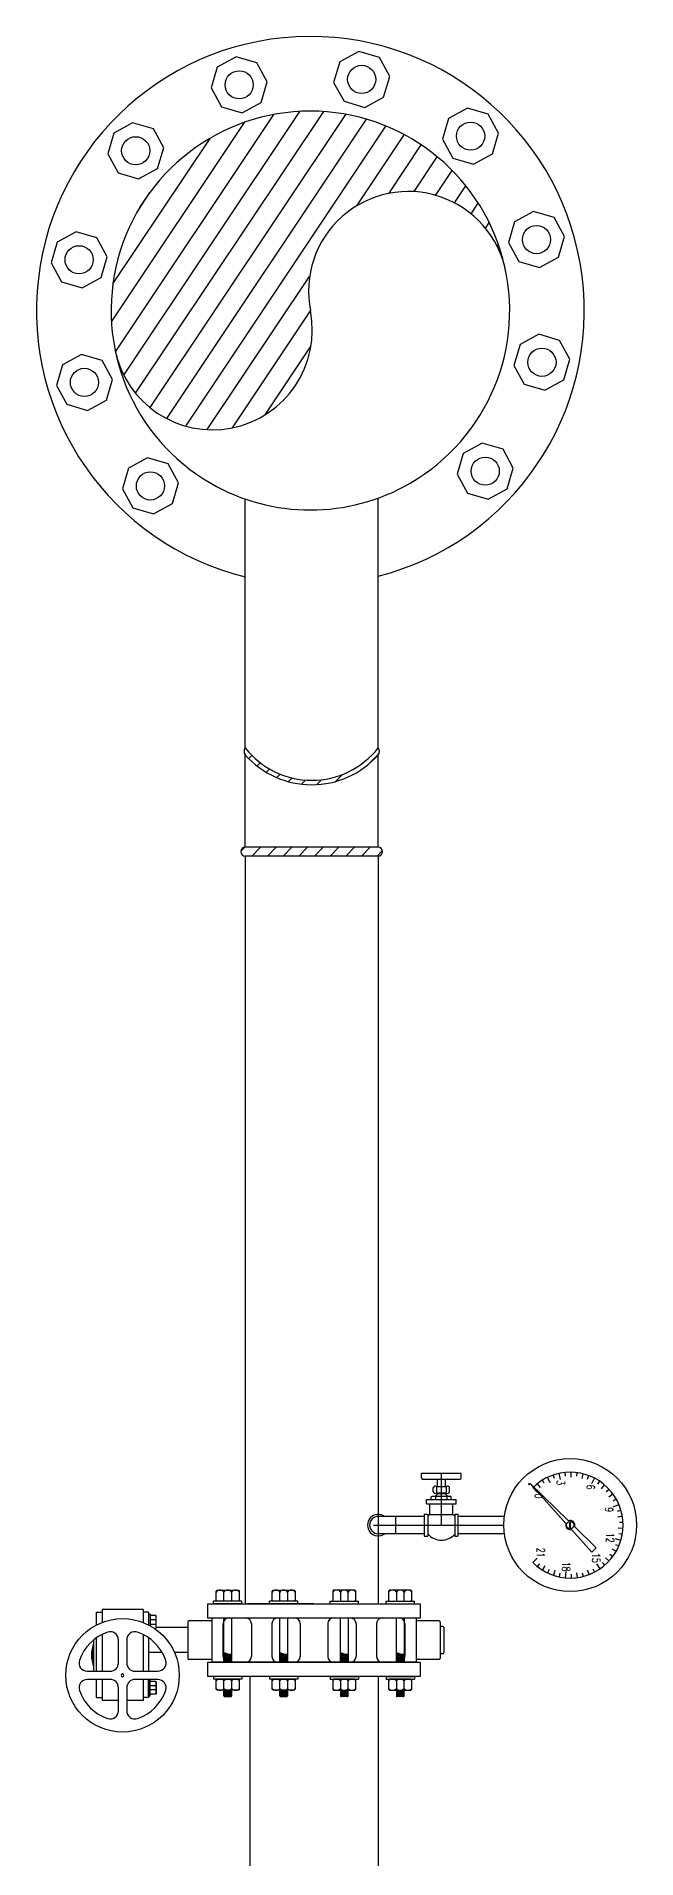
# Model space of a CAD drawing. Header units: inches. Extents: x 51172 to 63334, y -27893 to -10796.
# Drawn here: x 55695 to 56146, y -25657 to -24286 of the extents above; entities that cross this region are included whole.
import ezdxf
from ezdxf.enums import TextEntityAlignment as Align

# ---------------------------------------------------------------- set-up
doc = ezdxf.new("R2010")
doc.units = ezdxf.units.IN
doc.header["$MEASUREMENT"] = 0
doc.styles.add('RomanS', font='romans.shx', dxfattribs={"width": 0.8})

# ---------------------------------------------------------------- blocks, each defined once
blk = doc.blocks.new('pressuregauge')
at = {"color": 8}
for p, q in [((-0.0183, 0.1767), (-0.0197, 0.1791)), ((-0.0138, 0.1768), (-0.0156, 0.1811)), ((-0.0105, 0.18), (-0.0113, 0.1827)), ((-0.0062, 0.18), (-0.0068, 0.1837)), ((-0.0021, 0.1815), (-0.0023, 0.1842)), ((0.0021, 0.1805), (0.0023, 0.1842)), ((0.0063, 0.181), (0.0068, 0.1837)), ((0.01, 0.1782), (0.0113, 0.1827)), ((0.0145, 0.1786), (0.0156, 0.1811)), ((0.0178, 0.1759), (0.0197, 0.1791)), ((-0.0307, 0.1652), (-0.033, 0.1667)), ((-0.0274, 0.168), (-0.0302, 0.1704)), ((-0.0252, 0.1716), (-0.0271, 0.1737)), ((-0.0214, 0.1736), (-0.0235, 0.1766)), ((0.0219, 0.1744), (0.0235, 0.1766)), ((0.0245, 0.171), (0.027, 0.1737)), ((0.0281, 0.1686), (0.0302, 0.1704)), ((0.0292, 0.1642), (0.033, 0.1668)), ((-0.035, 0.1534), (-0.0386, 0.1543)), ((-0.0346, 0.1576), (-0.0372, 0.1586)), ((-0.0312, 0.1607), (-0.0353, 0.1628)), ((0.0011, 0.1477), (0.0171, 0.1641)), ((0.0033, 0.1455), (0.0203, 0.1607)), ((0.0203, 0.1607), (0.0171, 0.1641)), ((0.0329, 0.1616), (0.0353, 0.1628)), ((0.0337, 0.1573), (0.0372, 0.1587)), ((0.0359, 0.1536), (0.0386, 0.1543)), ((-0.0361, 0.1452), (-0.0398, 0.1452)), ((-0.0369, 0.1409), (-0.0396, 0.1406)), ((-0.0367, 0.1494), (-0.0395, 0.1498)), ((-0.0344, 0.1371), (-0.0389, 0.1361)), ((-0.0314, 0.1144), (-0.0032, 0.1433)), ((-0.0314, 0.1144), (-0.0013, 0.1413)), ((0.0028, 0.1447), (-0.0028, 0.1447)), ((0.0028, 0.1442), (-0.0028, 0.1442)), ((0.035, 0.1411), (0.0396, 0.1407)), ((0.0358, 0.1493), (0.0395, 0.1498)), ((0.037, 0.1452), (0.0398, 0.1453)), ((-0.0351, 0.1326), (-0.0377, 0.1317)), ((-0.0318, 0.1295), (-0.036, 0.1275)), ((-0.0315, 0.1249), (-0.0338, 0.1235)), ((0.0307, 0.1254), (0.0338, 0.1235)), ((0.0335, 0.1287), (0.036, 0.1275)), ((0.0342, 0.1329), (0.0377, 0.1318)), ((0.0362, 0.1367), (0.0389, 0.1362)), ((-0.0283, 0.122), (-0.0312, 0.1197)), ((-0.0249, 0.1196), (-0.0282, 0.1163)), ((0.0249, 0.1196), (0.0282, 0.1163)), ((0.029, 0.1214), (0.0312, 0.1197)), ((0, -0.0035), (0, 0.0945)), ((0, 0.0475), (-0.0391, 0.0475))]:
    blk.add_line(p, q, dxfattribs=at)
for p, q in [((-0.0065, 0.095), (-0.0065, 0.06)), ((0.0065, 0.095), (0.0065, 0.06)), ((-0.0352, 0.0623), (-0.0391, 0.0623)), ((-0.0391, 0.0326), (-0.0391, 0.0623)), ((-0.0346, 0.0333), (-0.0346, 0.0617)), ((-0.0213, 0.0549), (-0.0219, 0.0543)), ((-0.0193, 0.0549), (-0.0213, 0.0549)), ((-0.0193, 0.0364), (-0.0193, 0.0586)), ((-0.0159, 0.0586), (-0.0193, 0.0586)), ((-0.0159, 0.0364), (-0.0159, 0.0586)), ((-0.0081, 0.0561), (-0.0157, 0.0561)), ((-0.0082, 0.06), (0.0082, 0.06)), ((-0.0082, 0.0575), (-0.0082, 0.06)), ((-0.0082, 0.0575), (0.0082, 0.0575)), ((-0.0081, 0.0389), (-0.0081, 0.0561)), ((0.0082, 0.0575), (0.0082, 0.06)), ((-0.029, 0.0506), (-0.0346, 0.0506)), ((-0.029, 0.0446), (-0.0346, 0.0446)), ((-0.029, 0.0511), (-0.0241, 0.0511)), ((-0.029, 0.0438), (-0.029, 0.051)), ((-0.029, 0.0438), (-0.0241, 0.0438)), ((-0.025, 0.0413), (-0.0282, 0.0413)), ((-0.0257, 0.0537), (-0.0275, 0.0537)), ((-0.0242, 0.0439), (-0.0242, 0.051)), ((-0.0239, 0.0506), (-0.0242, 0.0506)), ((-0.0239, 0.0446), (-0.0242, 0.0446)), ((-0.0239, 0.0446), (-0.0239, 0.0506)), ((-0.0219, 0.0406), (-0.0219, 0.0543)), ((-0.0219, 0.0515), (-0.0193, 0.0515)), ((-0.0219, 0.0431), (-0.0193, 0.0431)), ((-0.0352, 0.0326), (-0.0391, 0.0326)), ((-0.0213, 0.0399), (-0.0219, 0.0406)), ((-0.0193, 0.0399), (-0.0213, 0.0399)), ((-0.0159, 0.0364), (-0.0193, 0.0364)), ((-0.0081, 0.0389), (-0.0159, 0.0389)), ((-0.0082, 0.0374), (0.0082, 0.0374)), ((-0.0082, 0.0345), (-0.0082, 0.0374)), ((-0.0082, 0.0345), (0.0082, 0.0345)), ((-0.0065, 0.0345), (-0.0065, 0)), ((0.0065, 0.0345), (0.0065, 0)), ((0.0082, 0.0345), (0.0082, 0.0374)), ((-0.0065, 0.013), (0.0065, 0.013))]:
    blk.add_line(p, q)
blk.add_circle((0, 0.1445), 0.05)
for centre, radius in [((0, 0.1445), 0.00278), ((-0.0308, 0.1137), 0.000463)]:
    blk.add_circle(centre, radius, dxfattribs=at)
for radius, start, end in [(0.0398, 315, 225), (0.00343, 70.726, 200.654), (0.00343, 246.9077, 16.8356)]:
    blk.add_arc((0, 0.1445), radius, start, end, dxfattribs=at)
for centre, radius, start, end in [((-0.0352, 0.0617), 0.000636, 0, 90), ((0.0021, 0.0475), 0.0134, 131.437, 140.1121), ((-0.0021, 0.0475), 0.0134, 311.437, 48.563), ((-0.0276, 0.052), 0.00171, 87.3451, 214.6492), ((-0.0276, 0.0429), 0.00171, 145.3508, 250.7556), ((-0.0256, 0.052), 0.00171, 325.3508, 92.6549), ((-0.0256, 0.0429), 0.00171, 289.2444, 34.6492), ((-0.024, 0.0527), 0.0021, 270, 345.2887), ((-0.024, 0.0425), 0.0021, 14.7113, 90), ((-0.0352, 0.0333), 0.000636, 270, 0), ((0.0021, 0.0475), 0.0134, 220.071, 228.563), ((0, 0), 0.00812, 143.3884, 36.6116), ((0, 0), 0.00652, 180, 0)]:
    blk.add_arc(centre, radius, start, end)
at = {"color": 8, "style": 'RomanS', "width": 0.7}
for s, p in [('9', (-0.0116, 0.1737)), ('12', (0.0095, 0.1745)), ('15', (0.0247, 0.164)), ('6', (-0.0286, 0.1599)), ('3', (-0.0319, 0.1373)), ('18', (0.0312, 0.1415)), ('0', (-0.0219, 0.1208)), ('21', (0.0207, 0.1223))]:
    blk.add_text(s, height=0.00602, rotation=360, dxfattribs=at).set_placement(p, align=Align.MIDDLE)

msp = doc.modelspace()

# ---------------------------------------------------------------- hatches: boundary and pattern name
h = msp.add_hatch()
h.set_pattern_fill('ANSI31', color=256, scale=120, angle=11.25)
h.set_pattern_definition([(56.25, (-45179.7, -64614.802), (-12.4720442, 8.3335535), [])])
h.paths.add_polyline_path([(56048, -24463.5, 1), (55753.8, -24522, 1), (55900.9, -24492.7, -1)])
h = msp.add_hatch()
h.set_pattern_fill('ANSI31', color=256, scale=66.7)
h.set_pattern_definition([(45, (-2559.425, -33143.629), (-5.8955028, 5.8955028), [])])
h.paths.add_polyline_path([(55851.9, -24821.8, 0.361193), (55851.9, -24826.9, 0.448765), (55951.9, -24826.9, 0.361193), (55951.9, -24821.8, -0.485951)])

# ---------------------------------------------------------------- linework, layer by layer
for p, q in [((55937.3, -24297.8), (55923, -24305.5)), ((55952.8, -24302.3), (55937.3, -24297.8)), ((55830.8, -24309.6), (55826.2, -24325.2)), ((55845, -24301.8), (55830.8, -24309.6)), ((55860.6, -24306.4), (55845, -24301.8)), ((55868.3, -24320.6), (55860.6, -24306.4)), ((55923, -24305.5), (55918.4, -24321.1)), ((55960.6, -24316.6), (55952.8, -24302.3)), ((55826.2, -24325.2), (55833.9, -24339.4)), ((55863.8, -24336.2), (55868.3, -24320.6)), ((55918.4, -24321.1), (55926.2, -24335.3)), ((55956, -24332.2), (55960.6, -24316.6)), ((55833.9, -24339.4), (55849.5, -24344)), ((55849.5, -24344), (55863.8, -24336.2)), ((55926.2, -24335.3), (55941.8, -24339.9)), ((55941.8, -24339.9), (55956, -24332.2)), ((56019.2, -24340.4), (56004.9, -24348.1)), ((56034.8, -24345), (56019.2, -24340.4)), ((55767.1, -24351.5), (55752.9, -24359.2)), ((55782.7, -24356), (55767.1, -24351.5)), ((56004.9, -24348.1), (56000.4, -24363.7)), ((56042.5, -24359.2), (56034.8, -24345)), ((55752.9, -24359.2), (55748.3, -24374.8)), ((55790.5, -24370.3), (55782.7, -24356)), ((56000.4, -24363.7), (56008.1, -24378)), ((56038, -24374.8), (56042.5, -24359.2)), ((55748.3, -24374.8), (55756.1, -24389.1)), ((55785.9, -24385.9), (55790.5, -24370.3)), ((56008.1, -24378), (56023.7, -24382.5)), ((56023.7, -24382.5), (56038, -24374.8)), ((55756.1, -24389.1), (55771.6, -24393.6)), ((55771.6, -24393.6), (55785.9, -24385.9)), ((56068.8, -24418.2), (56054.6, -24426)), ((56084.4, -24422.8), (56068.8, -24418.2)), ((56092.2, -24437.1), (56084.4, -24422.8)), ((55724.5, -24433.4), (55710.3, -24441.2)), ((55740.1, -24438), (55724.5, -24433.4)), ((55747.9, -24452.2), (55740.1, -24438)), ((56054.6, -24426), (56050, -24441.6)), ((56087.6, -24452.6), (56092.2, -24437.1)), ((55710.3, -24441.2), (55705.7, -24456.7)), ((56050, -24441.6), (56057.8, -24455.8)), ((55705.7, -24456.7), (55713.5, -24471)), ((55743.3, -24467.8), (55747.9, -24452.2)), ((56057.8, -24455.8), (56073.4, -24460.4)), ((56073.4, -24460.4), (56087.6, -24452.6)), ((55713.5, -24471), (55729, -24475.6)), ((55729, -24475.6), (55743.3, -24467.8)), ((56058.7, -24518.3), (56054.1, -24533.9)), ((56072.9, -24510.5), (56058.7, -24518.3)), ((56088.5, -24515.1), (56072.9, -24510.5)), ((56096.2, -24529.3), (56088.5, -24515.1)), ((55714.3, -24533.4), (55709.7, -24549)), ((55728.6, -24525.7), (55714.3, -24533.4)), ((55744.1, -24530.2), (55728.6, -24525.7)), ((55751.9, -24544.5), (55744.1, -24530.2)), ((56054.1, -24533.9), (56061.8, -24548.1)), ((56091.7, -24544.9), (56096.2, -24529.3)), ((55747.3, -24560.1), (55751.9, -24544.5)), ((56077.4, -24552.7), (56091.7, -24544.9)), ((55709.7, -24549), (55717.5, -24563.2)), ((55733.1, -24567.8), (55747.3, -24560.1)), ((56061.8, -24548.1), (56077.4, -24552.7)), ((55717.5, -24563.2), (55733.1, -24567.8)), ((56016, -24600.2), (56011.5, -24615.8)), ((56030.3, -24592.4), (56016, -24600.2)), ((56045.9, -24597), (56030.3, -24592.4)), ((56053.6, -24611.3), (56045.9, -24597)), ((55764, -24611.3), (55759.4, -24626.9)), ((55778.2, -24603.5), (55764, -24611.3)), ((55793.8, -24608.1), (55778.2, -24603.5)), ((55801.6, -24622.4), (55793.8, -24608.1)), ((56011.5, -24615.8), (56019.2, -24630)), ((56049, -24626.8), (56053.6, -24611.3)), ((55759.4, -24626.9), (55767.2, -24641.1)), ((55797, -24637.9), (55801.6, -24622.4)), ((56034.8, -24634.6), (56049, -24626.8)), ((55767.2, -24641.1), (55782.7, -24645.7)), ((55782.7, -24645.7), (55797, -24637.9)), ((55851.9, -24821.8), (55851.9, -24634.5)), ((55951.9, -24821.8), (55951.9, -24633.8)), ((56019.2, -24630), (56034.8, -24634.6)), ((55851.9, -24821.8), (55851.9, -24716)), ((55851.9, -24896.4), (55851.9, -24826.9)), ((55951.9, -24896.4), (55951.9, -24826.9)), ((55951.9, -24896.4), (55851.9, -24896.4)), ((55951.9, -24903), (55851.9, -24903)), ((55851.9, -24903), (55851.9, -25465.5)), ((55952, -24903), (55952, -25465.5)), ((55903.6, -25465.5), (55853.6, -25465.5)), ((55739.9, -25471.9), (55744.1, -25471.9)), ((55739.9, -25481.4), (55739.9, -25471.9)), ((55744.1, -25469.8), (55744.1, -25479.5)), ((55774.9, -25469.8), (55744.1, -25469.8)), ((55774.9, -25469.8), (55774.9, -25479.5)), ((55779.1, -25471.9), (55774.9, -25471.9)), ((55779.1, -25471.9), (55779.1, -25481.4)), ((55808.6, -25479.2), (55808.6, -25506.5)), ((55826.7, -25478.3), (55809.5, -25478.3)), ((55826.7, -25476.2), (55826.7, -25509.5)), ((55980.4, -25476.2), (55826.7, -25476.2)), ((55980.4, -25476.2), (55980.4, -25509.5)), ((55997.7, -25478.3), (55980.4, -25478.3)), ((55998.6, -25479.2), (55998.6, -25506.5)), ((55737.7, -25492.7), (55737.7, -25516.2)), ((55739.9, -25516.2), (55739.9, -25491.1)), ((55744.1, -25488.6), (55744.1, -25516.2)), ((55774.9, -25488.6), (55774.9, -25516.2)), ((55779.1, -25491.1), (55779.1, -25516.2)), ((55808.6, -25483.4), (55784.9, -25483.4)), ((55835.1, -25480.4), (55835.1, -25505.2)), ((55856.5, -25480.4), (55856.5, -25505.2)), ((55871.9, -25480.4), (55871.9, -25505.2)), ((55893.3, -25480.4), (55893.3, -25505.2)), ((55913.9, -25480.4), (55913.9, -25505.2)), ((55935.3, -25480.4), (55935.3, -25505.2)), ((55950.7, -25480.4), (55950.7, -25505.2)), ((55972.1, -25480.4), (55972.1, -25505.2)), ((56000.5, -25482.6), (55998.6, -25482.6)), ((56001.4, -25483.4), (56001.4, -25502.2)), ((55789.3, -25502.2), (55779.1, -25502.2)), ((55808.6, -25502.2), (55798.6, -25502.2)), ((56000.5, -25503.1), (55998.6, -25503.1)), ((55826.7, -25507.3), (55809.5, -25507.3)), ((55855.2, -25520.1), (55855.2, -25761.3)), ((55952, -25520.1), (55952, -25761.3)), ((55997.7, -25507.3), (55980.4, -25507.3)), ((55739.9, -25535.9), (55739.9, -25522.4)), ((55744.1, -25522.4), (55744.1, -25538.1)), ((55774.9, -25522.4), (55774.9, -25538.1)), ((55779.1, -25522.4), (55779.1, -25535.9)), ((55739.9, -25535.9), (55744.1, -25535.9)), ((55756.6, -25538.1), (55744.1, -25538.1)), ((55774.9, -25538.1), (55762.4, -25538.1)), ((55779.1, -25535.9), (55774.9, -25535.9))]:
    msp.add_line(p, q)
at = {"linetype": 'Continuous'}
for p, q in [((55848.6, -24899.4), (55851.6, -24896.4)), ((55856.7, -24903), (55863.4, -24896.4)), ((55868.5, -24903), (55875.2, -24896.4)), ((55880.3, -24903), (55887, -24896.4)), ((55892.1, -24903), (55898.8, -24896.4)), ((55903.9, -24903), (55910.6, -24896.4)), ((55915.7, -24903), (55922.3, -24896.4)), ((55927.5, -24903), (55934.1, -24896.4)), ((55939.3, -24903), (55945.9, -24896.4)), ((55951.1, -24903), (55955.2, -24898.9)), ((55823.6, -25476.2), (55823.6, -25465.5)), ((55823.6, -25465.5), (55983.6, -25465.5)), ((55828, -25465.5), (55828, -25463.6)), ((55849.3, -25463.6), (55828, -25463.6)), ((55849.3, -25465.5), (55828, -25465.5)), ((55829.9, -25455.9), (55830.6, -25455.2)), ((55829.9, -25462.9), (55829.9, -25455.9)), ((55829.9, -25462.9), (55830.6, -25463.6)), ((55830.6, -25455.2), (55846.7, -25455.2)), ((55835.7, -25463.6), (55835.7, -25456.6)), ((55841.6, -25456.6), (55841.6, -25463.6)), ((55846.7, -25455.2), (55847.4, -25455.9)), ((55847.4, -25462.9), (55846.7, -25463.6)), ((55847.4, -25455.9), (55847.4, -25462.9)), ((55849.3, -25465.5), (55849.3, -25463.6)), ((55870.1, -25465.5), (55870.1, -25463.6)), ((55891.5, -25463.6), (55870.1, -25463.6)), ((55891.5, -25465.5), (55870.1, -25465.5)), ((55872.1, -25455.9), (55872.8, -25455.2)), ((55872.1, -25462.9), (55872.1, -25455.9)), ((55872.1, -25462.9), (55872.8, -25463.6)), ((55872.8, -25455.2), (55888.8, -25455.2)), ((55877.9, -25463.6), (55877.9, -25456.6)), ((55883.7, -25456.6), (55883.7, -25463.6)), ((55888.8, -25455.2), (55889.5, -25455.9)), ((55889.5, -25462.9), (55888.8, -25463.6)), ((55889.5, -25455.9), (55889.5, -25462.9)), ((55891.5, -25465.5), (55891.5, -25463.6)), ((55915.7, -25465.5), (55915.7, -25463.6)), ((55915.7, -25463.6), (55937.1, -25463.6)), ((55915.7, -25465.5), (55937.1, -25465.5)), ((55918.4, -25455.2), (55917.7, -25455.9)), ((55917.7, -25455.9), (55917.7, -25462.9)), ((55917.7, -25462.9), (55918.4, -25463.6)), ((55934.4, -25455.2), (55918.4, -25455.2)), ((55923.5, -25456.6), (55923.5, -25463.6)), ((55929.3, -25463.6), (55929.3, -25456.6)), ((55935.1, -25455.9), (55934.4, -25455.2)), ((55935.1, -25462.9), (55934.4, -25463.6)), ((55935.1, -25462.9), (55935.1, -25455.9)), ((55937.1, -25465.5), (55937.1, -25463.6)), ((55957.9, -25465.5), (55957.9, -25463.6)), ((55957.9, -25463.6), (55979.2, -25463.6)), ((55957.9, -25465.5), (55979.2, -25465.5)), ((55960.5, -25455.2), (55959.8, -25455.9)), ((55959.8, -25455.9), (55959.8, -25462.9)), ((55959.8, -25462.9), (55960.5, -25463.6)), ((55976.6, -25455.2), (55960.5, -25455.2)), ((55965.6, -25456.6), (55965.6, -25463.6)), ((55971.4, -25463.6), (55971.4, -25456.6)), ((55977.3, -25455.9), (55976.6, -25455.2)), ((55977.3, -25462.9), (55976.6, -25463.6)), ((55977.3, -25462.9), (55977.3, -25455.9)), ((55979.2, -25465.5), (55979.2, -25463.6)), ((55983.6, -25465.5), (55983.6, -25476.2)), ((55779.1, -25473.3), (55780.2, -25473.3)), ((55779.1, -25473.3), (55779.1, -25481.4)), ((55780.2, -25473.3), (55780.2, -25482)), ((55780.6, -25474.4), (55780.2, -25474.8)), ((55784.1, -25477.6), (55780.2, -25477.6)), ((55784.5, -25474.4), (55780.6, -25474.4)), ((55784.9, -25474.8), (55784.5, -25474.4)), ((55784.9, -25483.8), (55784.9, -25474.8)), ((55983.6, -25476.2), (55823.6, -25476.2)), ((55835.7, -25509.5), (55835.7, -25476.2)), ((55841.6, -25476.2), (55841.6, -25509.5)), ((55877.9, -25509.5), (55877.9, -25476.2)), ((55883.7, -25476.2), (55883.7, -25509.5)), ((55923.5, -25509.5), (55923.5, -25476.2)), ((55929.3, -25476.2), (55929.3, -25509.5)), ((55965.6, -25509.5), (55965.6, -25476.2)), ((55971.4, -25476.2), (55971.4, -25509.5)), ((55756.4, -25510), (55756.4, -25492.7)), ((55762.6, -25492.7), (55762.6, -25510)), ((55780.2, -25480.9), (55784.1, -25480.9)), ((55783.7, -25484.1), (55784.5, -25484.1)), ((55784.5, -25484.1), (55784.9, -25483.8)), ((55732.9, -25516.2), (55750.2, -25516.2)), ((55768.8, -25516.2), (55786.1, -25516.2)), ((55823.6, -25509.5), (55983.6, -25509.5)), ((55823.6, -25520.1), (55823.6, -25509.5)), ((55983.6, -25520.1), (55823.6, -25520.1)), ((55980.4, -25509.5), (55826.7, -25509.5)), ((55849.3, -25520.1), (55828, -25520.1)), ((55828, -25520.1), (55828, -25522.1)), ((55849.3, -25520.1), (55849.3, -25522.1)), ((55870.1, -25520.1), (55870.1, -25522.1)), ((55891.5, -25520.1), (55870.1, -25520.1)), ((55891.5, -25520.1), (55891.5, -25522.1)), ((55915.7, -25520.1), (55915.7, -25522.1)), ((55915.7, -25520.1), (55937.1, -25520.1)), ((55937.1, -25520.1), (55937.1, -25522.1)), ((55957.9, -25520.1), (55957.9, -25522.1)), ((55957.9, -25520.1), (55979.2, -25520.1)), ((55979.2, -25520.1), (55979.2, -25522.1)), ((55983.6, -25509.5), (55983.6, -25520.1)), ((55750.2, -25522.4), (55732.9, -25522.4)), ((55756.4, -25545.9), (55756.4, -25528.6)), ((55762.6, -25528.6), (55762.6, -25545.9)), ((55786.1, -25522.4), (55768.8, -25522.4)), ((55779.1, -25522.6), (55780.2, -25522.6)), ((55779.1, -25534.6), (55779.1, -25522.6)), ((55779.1, -25534.6), (55780.2, -25534.6)), ((55780.2, -25534.6), (55780.2, -25522.6)), ((55780.6, -25523.7), (55780.2, -25524.1)), ((55780.2, -25527), (55784.1, -25527)), ((55784.1, -25530.2), (55780.2, -25530.2)), ((55780.6, -25533.5), (55780.2, -25533.1)), ((55780.6, -25523.7), (55784.5, -25523.7)), ((55784.5, -25533.5), (55780.6, -25533.5)), ((55784.5, -25523.7), (55784.9, -25524.1)), ((55784.9, -25533.1), (55784.5, -25533.5)), ((55784.9, -25524.1), (55784.9, -25533.1)), ((55849.3, -25522.1), (55828, -25522.1)), ((55829.9, -25522.8), (55830.6, -25522.1)), ((55829.9, -25529.8), (55829.9, -25522.8)), ((55829.9, -25529.8), (55830.6, -25530.5)), ((55830.6, -25522.1), (55846.7, -25522.1)), ((55846.7, -25530.5), (55830.6, -25530.5)), ((55835.7, -25529.1), (55835.7, -25523.5)), ((55835.7, -25534.6), (55835.7, -25530.5)), ((55841.6, -25523.5), (55841.6, -25529.1)), ((55841.6, -25530.5), (55841.6, -25534.6)), ((55846.7, -25522.1), (55847.4, -25522.8)), ((55847.4, -25529.8), (55846.7, -25530.5)), ((55847.4, -25522.8), (55847.4, -25529.8)), ((55891.5, -25522.1), (55870.1, -25522.1)), ((55872.1, -25522.8), (55872.8, -25522.1)), ((55872.1, -25529.8), (55872.1, -25522.8)), ((55872.1, -25529.8), (55872.8, -25530.5)), ((55872.8, -25522.1), (55888.8, -25522.1)), ((55888.8, -25530.5), (55872.8, -25530.5)), ((55877.9, -25529.1), (55877.9, -25523.5)), ((55877.9, -25534.6), (55877.9, -25530.5)), ((55883.7, -25523.5), (55883.7, -25529.1)), ((55883.7, -25530.5), (55883.7, -25534.6)), ((55888.8, -25522.1), (55889.5, -25522.8)), ((55889.5, -25529.8), (55888.8, -25530.5)), ((55889.5, -25522.8), (55889.5, -25529.8)), ((55915.7, -25522.1), (55937.1, -25522.1)), ((55918.4, -25522.1), (55917.7, -25522.8)), ((55917.7, -25522.8), (55917.7, -25529.8)), ((55917.7, -25529.8), (55918.4, -25530.5)), ((55934.4, -25522.1), (55918.4, -25522.1)), ((55918.4, -25530.5), (55934.4, -25530.5)), ((55923.5, -25523.5), (55923.5, -25529.1)), ((55923.5, -25530.5), (55923.5, -25534.6)), ((55929.3, -25529.1), (55929.3, -25523.5)), ((55929.3, -25534.6), (55929.3, -25530.5)), ((55935.1, -25522.8), (55934.4, -25522.1)), ((55935.1, -25529.8), (55934.4, -25530.5)), ((55935.1, -25529.8), (55935.1, -25522.8)), ((55957.9, -25522.1), (55979.2, -25522.1)), ((55960.5, -25522.1), (55959.8, -25522.8)), ((55959.8, -25522.8), (55959.8, -25529.8)), ((55959.8, -25529.8), (55960.5, -25530.5)), ((55976.6, -25522.1), (55960.5, -25522.1)), ((55960.5, -25530.5), (55976.6, -25530.5)), ((55965.6, -25523.5), (55965.6, -25529.1)), ((55965.6, -25530.5), (55965.6, -25534.6)), ((55971.4, -25529.1), (55971.4, -25523.5)), ((55971.4, -25534.6), (55971.4, -25530.5)), ((55977.3, -25522.8), (55976.6, -25522.1)), ((55977.3, -25529.8), (55976.6, -25530.5)), ((55977.3, -25529.8), (55977.3, -25522.8)), ((55836.4, -25535.3), (55840.9, -25535.3)), ((55878.6, -25535.3), (55883, -25535.3)), ((55928.6, -25535.3), (55924.2, -25535.3)), ((55970.7, -25535.3), (55966.3, -25535.3))]:
    msp.add_line(p, q, dxfattribs=at)
for centre in [(55847.3, -24322.9), (55939.5, -24318.8), (56021.5, -24361.5), (55769.4, -24372.5), (56071.1, -24439.3), (55726.8, -24454.5), (56075.2, -24531.6), (55730.8, -24546.7), (55780.5, -24624.6), (56032.5, -24613.5)]:
    msp.add_circle(centre, 10.6)
msp.add_circle((55759.5, -25519.3), 42.7, dxfattribs=at)
for centre, radius, start, end in [((55900.9, -24492.7), 206.2, 284.3211, 256.2471), ((55900.9, -24492.7), 150, 300, 240), ((55974.5, -24478.1), 75, 11.25, 191.473), ((55827.3, -24507.4), 75, 191.25, 11.25), ((55900.9, -24492.7), 150, 240, 300), ((55855, -24824.3), 4.07, 140.2813, 219.7187), ((55901.9, -24782.4), 63.6, 218.165, 321.835), ((55948.8, -24824.3), 4.07, 320.2813, 39.7187), ((55901.9, -24782.4), 67, 221.6623, 318.3377), ((55851.9, -24899.7), 3.34, 90, 270), ((55951.9, -24899.7), 3.33, 270, 90), ((55809.5, -25479.2), 0.854, 90, 180), ((55839.4, -25480.4), 4.27, 90, 180), ((55852.2, -25480.4), 4.27, 0, 90), ((55876.2, -25480.4), 4.27, 90, 180), ((55889, -25480.4), 4.27, 0, 90), ((55918.2, -25480.4), 4.27, 90, 180), ((55931, -25480.4), 4.27, 0, 90), ((55955, -25480.4), 4.27, 90, 180), ((55967.8, -25480.4), 4.27, 0, 90), ((55997.7, -25479.2), 0.854, 0, 90), ((56000.5, -25483.4), 0.854, 0, 90), ((55761.1, -25503.9), 25, 159.1997, 200.8003), ((55761.1, -25503.9), 24.6, 161.9972, 198.0028), ((55809.5, -25506.5), 0.854, 180, 270), ((55839.4, -25505.2), 4.27, 180, 270), ((55852.2, -25505.2), 4.27, 270, 0), ((55876.2, -25505.2), 4.27, 180, 270), ((55889, -25505.2), 4.27, 270, 0), ((55918.2, -25505.2), 4.27, 180, 270), ((55931, -25505.2), 4.27, 270, 0), ((55955, -25505.2), 4.27, 180, 270), ((55967.8, -25505.2), 4.27, 270, 0), ((55997.7, -25506.5), 0.854, 270, 0), ((56000.5, -25502.2), 0.854, 270, 0), ((55759.5, -25519.3), 1.05, 90, 270), ((55759.5, -25519.3), 1.05, 270, 90)]:
    msp.add_arc(centre, radius, start, end)
for centre, radius, start, end in [((55832.8, -25459), 3.76, 39.3849, 140.6151), ((55838.7, -25459), 3.76, 39.3849, 140.6151), ((55844.5, -25459), 3.76, 39.3849, 140.6151), ((55875, -25459), 3.76, 39.3849, 140.6151), ((55880.8, -25459), 3.76, 39.3849, 140.6151), ((55886.6, -25459), 3.76, 39.3849, 140.6151), ((55920.6, -25459), 3.76, 39.3849, 140.6151), ((55926.4, -25459), 3.76, 39.3849, 140.6151), ((55932.2, -25459), 3.76, 39.3849, 140.6151), ((55962.7, -25459), 3.76, 39.3849, 140.6151), ((55968.5, -25459), 3.76, 39.3849, 140.6151), ((55974.4, -25459), 3.76, 39.3849, 140.6151), ((55782.8, -25476), 2.11, 309.3849, 50.6151), ((55782.8, -25479.3), 2.11, 309.3849, 50.6151), ((55759.5, -25519.3), 34.4, 109.2185, 160.7815), ((55750.2, -25492.7), 6.19, 360, 109.2185), ((55768.8, -25492.7), 6.19, 70.7815, 180), ((55759.5, -25519.3), 34.4, 19.2185, 70.7815), ((55782.8, -25482.5), 2.11, 309.3849, 50.6151), ((55841.1, -25492.3), 11.1, 241.1637, 272.4453), ((55841.1, -25492.3), 11.8, 243.0169, 272.3003), ((55841.1, -25492.3), 12.5, 244.6374, 272.1715), ((55841.1, -25494.7), 11.1, 241.1637, 272.4453), ((55841.1, -25494.7), 11.8, 243.0169, 272.3003), ((55841.1, -25494.7), 12.5, 244.6374, 272.1715), ((55841.1, -25494.7), 13.2, 246.0681, 272.0564), ((55883.2, -25492.3), 11.1, 241.1637, 272.4453), ((55883.2, -25492.3), 11.8, 243.0169, 272.3003), ((55883.2, -25492.3), 12.5, 244.6374, 272.1715), ((55883.2, -25494.7), 11.1, 241.1637, 272.4453), ((55883.2, -25494.7), 11.8, 243.0169, 272.3003), ((55883.2, -25494.7), 12.5, 244.6374, 272.1715), ((55883.2, -25494.7), 13.2, 246.0681, 272.0564), ((55928.8, -25492.3), 11.1, 241.1637, 272.4453), ((55928.8, -25492.3), 11.8, 243.0169, 272.3003), ((55928.8, -25492.3), 12.5, 244.6374, 272.1715), ((55928.8, -25494.7), 11.1, 241.1637, 272.4453), ((55928.8, -25494.7), 11.8, 243.0169, 272.3003), ((55928.8, -25494.7), 12.5, 244.6374, 272.1715), ((55928.8, -25494.7), 13.2, 246.0681, 272.0564), ((55971, -25492.3), 11.1, 241.1637, 272.4453), ((55971, -25492.3), 11.8, 243.0169, 272.3003), ((55971, -25492.3), 12.5, 244.6374, 272.1715), ((55971, -25494.7), 11.1, 241.1637, 272.4453), ((55971, -25494.7), 11.8, 243.0169, 272.3003), ((55971, -25494.7), 12.5, 244.6374, 272.1715), ((55971, -25494.7), 13.2, 246.0681, 272.0564), ((55732.9, -25510), 6.19, 160.7815, 270), ((55750.2, -25510), 6.19, 270, 0), ((55768.8, -25510), 6.19, 180, 270), ((55786.1, -25510), 6.19, 270, 19.2185), ((55841.1, -25494.7), 13.9, 247.3413, 271.9529), ((55841.1, -25494.7), 14.6, 248.4824, 271.8593), ((55841.1, -25495.4), 14.6, 248.4824, 254.3117), ((55883.2, -25494.7), 13.9, 247.3413, 271.9529), ((55883.2, -25494.7), 14.6, 248.4824, 271.8593), ((55883.2, -25495.4), 14.6, 248.4824, 254.3117), ((55928.8, -25494.7), 13.9, 247.3413, 271.9529), ((55928.8, -25494.7), 14.6, 248.4824, 271.8593), ((55928.8, -25495.4), 14.6, 248.4824, 254.3117), ((55971, -25494.7), 13.9, 247.3413, 271.9529), ((55971, -25494.7), 14.6, 248.4824, 271.8593), ((55971, -25495.4), 14.6, 248.4824, 254.3117), ((55732.9, -25528.6), 6.19, 90, 199.2185), ((55759.5, -25519.3), 34.4, 199.2185, 250.7815), ((55750.2, -25528.6), 6.19, 360, 90), ((55768.8, -25528.6), 6.19, 90, 180), ((55759.5, -25519.3), 34.4, 289.2185, 340.7815), ((55782.8, -25525.3), 2.11, 309.3849, 50.6151), ((55782.8, -25528.6), 2.11, 309.3849, 50.6151), ((55782.8, -25531.9), 2.11, 309.3849, 50.6151), ((55786.1, -25528.6), 6.19, 340.7815, 90), ((55832.8, -25525.9), 3.77, 39.3849, 140.6151), ((55832.8, -25526.7), 3.77, 219.3849, 320.6151), ((55838.7, -25525.9), 3.77, 39.3849, 140.6151), ((55838.7, -25526.7), 3.77, 219.3849, 320.6151), ((55836.2, -25519.8), 14.6, 268.1407, 291.5176), ((55836.2, -25519.8), 11.8, 268.1407, 295.6381), ((55836.2, -25519.8), 12.5, 268.1407, 295.3626), ((55836.2, -25519.8), 13.2, 268.1407, 293.9319), ((55836.2, -25519.8), 13.9, 268.1407, 292.6587), ((55836.2, -25519.8), 11.1, 268.1407, 286.5975), ((55836.2, -25519.8), 15.3, 268.9617, 290.4885), ((55844.5, -25525.9), 3.77, 39.3849, 140.6151), ((55844.5, -25526.7), 3.77, 219.3849, 320.6151), ((55875, -25525.9), 3.77, 39.3849, 140.6151), ((55875, -25526.7), 3.77, 219.3849, 320.6151), ((55880.8, -25525.9), 3.77, 39.3849, 140.6151), ((55880.8, -25526.7), 3.77, 219.3849, 320.6151), ((55878.4, -25519.8), 13.2, 268.1407, 293.9319), ((55878.4, -25519.8), 13.9, 268.1407, 292.6587), ((55878.4, -25519.8), 14.6, 268.1407, 291.5176), ((55878.4, -25519.8), 11.8, 268.1407, 295.6381), ((55878.4, -25519.8), 11.1, 268.1407, 286.5975), ((55878.4, -25519.8), 12.5, 268.1407, 295.3626), ((55878.4, -25519.8), 15.3, 268.9617, 290.4885), ((55886.6, -25525.9), 3.77, 39.3849, 140.6151), ((55886.6, -25526.7), 3.77, 219.3849, 320.6151), ((55920.6, -25525.9), 3.77, 39.3849, 140.6151), ((55920.6, -25526.7), 3.77, 219.3849, 320.6151), ((55926.4, -25525.9), 3.77, 39.3849, 140.6151), ((55926.4, -25526.7), 3.77, 219.3849, 320.6151), ((55928.8, -25519.8), 12.5, 244.6374, 271.8593), ((55928.8, -25519.8), 13.2, 246.0681, 271.8593), ((55928.8, -25519.8), 13.9, 247.3413, 271.8593), ((55928.8, -25519.8), 14.6, 248.4824, 271.8593), ((55928.8, -25519.8), 15.3, 249.5115, 271.0383), ((55928.8, -25519.8), 11.8, 244.3619, 271.8593), ((55928.8, -25519.8), 11.1, 253.4025, 271.8593), ((55932.2, -25525.9), 3.77, 39.3849, 140.6151), ((55932.2, -25526.7), 3.77, 219.3849, 320.6151), ((55962.7, -25525.9), 3.77, 39.3849, 140.6151), ((55962.7, -25526.7), 3.77, 219.3849, 320.6151), ((55968.5, -25525.9), 3.77, 39.3849, 140.6151), ((55968.5, -25526.7), 3.77, 219.3849, 320.6151), ((55971, -25519.8), 12.5, 244.6374, 272.1715), ((55971, -25519.8), 13.2, 246.0681, 272.0564), ((55971, -25519.8), 13.9, 247.3413, 271.9529), ((55971, -25519.8), 14.6, 248.4824, 271.8593), ((55971, -25519.8), 15.3, 249.5115, 271.0383), ((55971, -25519.8), 11.8, 244.3619, 272.3003), ((55971, -25519.8), 11.1, 253.4025, 272.4453), ((55974.4, -25525.9), 3.77, 39.3849, 140.6151), ((55974.4, -25526.7), 3.77, 219.3849, 320.6151), ((55750.2, -25545.9), 6.19, 250.7815, 0), ((55768.8, -25545.9), 6.19, 180, 289.2185), ((55836.4, -25534.6), 0.699, 180, 270), ((55840.9, -25534.6), 0.699, 270, 0), ((55878.6, -25534.6), 0.699, 180, 270), ((55883, -25534.6), 0.699, 270, 0), ((55924.2, -25534.6), 0.699, 180, 270), ((55928.6, -25534.6), 0.699, 270, 0), ((55966.3, -25534.6), 0.699, 180, 270), ((55970.7, -25534.6), 0.699, 270, 0)]:
    msp.add_arc(centre, radius, start, end, dxfattribs=at)

# ---------------------------------------------------------------- block references
at = {"xscale": 1000, "yscale": 1000, "zscale": 1000, "rotation": 270}
msp.add_blockref('pressuregauge', (55952, -25406.3), dxfattribs=at)

doc.saveas('drawing.dxf')
